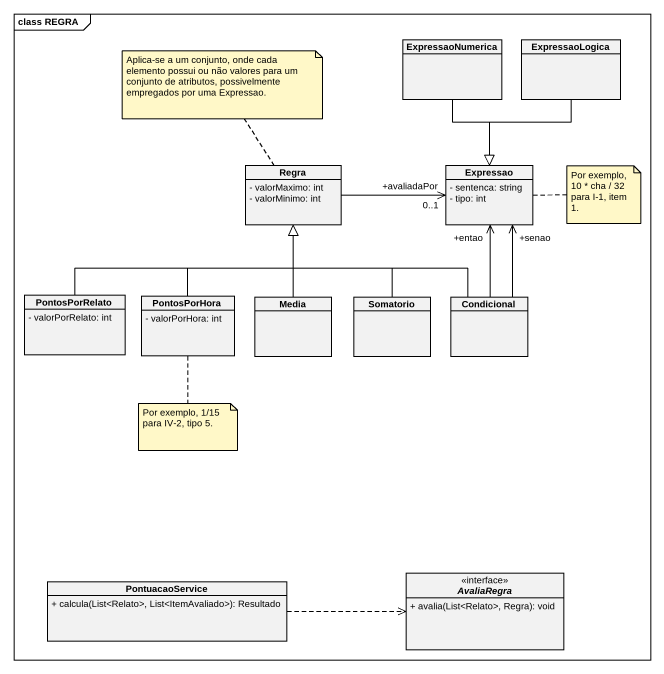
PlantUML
@startuml
mainframe class REGRA
hide circle
hide empty members
skinparam classAttributeIconSize 0
class ExpressaoNumerica
class ExpressaoLogica
class Regra {
  - valorMaximo: int
  - valorMinimo: int
}
class Expressao {
  - sentenca: string
  - tipo: int
}
class PontosPorRelato {
  - valorPorRelato: int
}
class PontosPorHora {
  - valorPorHora: int
}
class Media
class Somatorio
class Condicional
interface AvaliaRegra <<interface>> {
  + avalia(List<Relato>, Regra): void
}
class PontuacaoService {
  + calcula(List<Relato>, List<ItemAvaliado>): Resultado
}
ExpressaoNumerica --|> Expressao
ExpressaoLogica --|> Expressao
Regra -right-> "+avaliadaPor\n0..1" Expressao
PontosPorRelato -right-|> Regra
PontosPorHora -up-|> Regra
Media -up-|> Regra
Somatorio -up-|> Regra
Condicional -up-|> Regra
Condicional -up-> "+entao" Expressao
Condicional -up-> "+senao" Expressao
PontuacaoService .right.> AvaliaRegra
note top of Regra : Aplica-se a um conjunto, onde cada elemento possui ou não valores para um conjunto de atributos, possivelmente empregados por uma Expressao.
note right of Expressao
  Por exemplo,
  10 * cha / 32
  para I-1, item 1.
end note
note bottom of PontosPorHora : Por exemplo, 1/15 para IV-2, tipo 5.
@enduml
